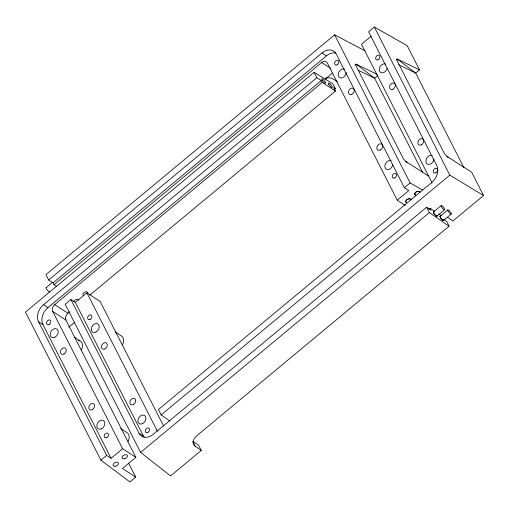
<?xml version="1.0" encoding="UTF-8"?>
<svg xmlns="http://www.w3.org/2000/svg" width="509" height="509" viewBox="0 0 509 509"><rect width="100%" height="100%" fill="white"/><g stroke="black" fill="none" stroke-linecap="round" stroke-linejoin="round"><path stroke-width="0.76" d="M354.888 65.037L356.3 64.229L377.029 74.308M396.314 60.043L397.364 59.108L419.524 69.879L415.688 73.067L398.649 64.789M365.176 50.925L334.642 34.841L45.931 274.637L48.667 280.007L53.095 282.896L54.03 284.735L56.684 286.465M48.667 280.007L322.032 52.955A12.948 9.493 -56.9 0 1 336.22 53.967L404.369 187.713L408.797 190.601L397.243 200.196L327.281 62.887A5.173 3.792 -56.9 0 0 321.612 62.486L54.03 284.735M46.128 287.61L52.033 282.705M53.095 282.896L326.46 55.844A12.948 9.493 -56.9 0 1 335.876 53.031M334.101 89.565L335.323 88.553L332.733 83.711L314.129 72.31L25.45 312.087L100.916 460.193L129.941 481.953L135.706 477.156L128.491 462.993M419.524 69.879L407.181 45.645L374.35 27.047L368.611 31.819L436.76 165.565A12.948 9.493 -56.9 0 1 431.734 182.527L158.394 409.56L161.13 414.93L170.038 421.077M135.706 477.156L122.459 468.515L135.884 457.362L122.637 448.722L111.083 458.316L106.655 455.428L38.506 321.682A12.948 9.493 -56.9 0 1 43.532 304.713L316.865 77.68L321.294 80.568L322.235 82.407L335.482 91.054L89.921 295.016M371.214 36.222L361.485 44.302L431.447 181.611A5.173 3.792 -56.9 0 1 431.855 183.227M111.083 458.316L42.934 324.57A12.948 9.493 -56.9 0 1 47.961 307.601L321.294 80.568M325.092 79.251L332.422 73.162M122.637 448.722L52.675 311.413A5.173 3.792 -56.9 0 1 54.679 304.637L322.235 82.407M144.149 437.269A12.948 9.493 -56.9 0 1 143.474 436.168L75.326 302.422L70.897 299.534L65.158 304.299L140.624 452.406L170.553 475.94L201.24 450.452L198.491 445.051L192.803 441.341L195.189 446.278L201.24 450.452M75.326 302.422L86.88 292.821L100.127 301.468L163.599 426.033M135.884 457.362L65.922 320.059A5.173 3.792 -56.9 0 1 67.932 313.277L69.765 311.756M68.772 327.115L74.848 322.07M377.913 75.459L374.624 78.189L358.291 70.261M404.369 187.713L410.108 182.947L422.419 189.921M100.916 460.193L106.655 455.428M161.13 414.93L449.816 175.153L483.55 195.532L452.864 221.021L447.411 217.267M428.864 209.301L430.086 208.283L431.028 210.122L426.599 207.233L153.228 434.292A12.948 9.493 -56.9 0 1 139.046 433.28L70.897 299.534M140.624 452.406L429.335 212.603L449.059 226.212L196.805 435.729A10.339 6.827 -25.8 0 0 195.189 446.278M433.515 211.967L441.188 205.591M436.945 216.109L444.618 209.733A2.691 0.713 50.3 0 0 442.531 206.253A2.691 0.713 50.3 0 0 441.558 207.004A2.691 0.713 50.3 0 0 444.618 209.733M440.145 216.287L447.818 209.912M443.568 220.429L451.241 214.06A2.691 0.713 50.3 0 0 449.161 210.573A2.691 0.713 50.3 0 0 448.187 211.324A2.691 0.713 50.3 0 0 451.241 214.06M355.937 64.102L355.473 64.357L355.74 65.324L403.599 159.177L405.877 161.531L428.584 176.031M463.864 167.607L415.688 73.067L397.364 59.108L396.638 59.031L396.804 60.196L444.662 154.055L446.94 156.403L471.652 172.182L483.55 195.532M322.032 52.955L326.46 55.844M321.612 62.486L330.888 68.537M337.365 81.72L332.937 78.831A10.345 6.483 -27 0 0 325.264 78.278M335.323 88.553L333.656 87.465L335.482 91.054M430.086 208.283L434.724 211.311M438.701 213.901L441.354 215.631M397.243 200.196L405.189 205.381M115.238 331.932L120.913 335.635A7.692 5.644 -56.9 0 1 122.542 344.669M54.679 304.637L67.932 313.277M43.532 304.713L47.961 307.601M52.675 311.413L65.922 320.059M74.804 337.467L79.849 340.756M38.506 321.682L42.934 324.57M86.88 292.821L156.842 430.13L158.165 430.996M139.046 433.28L143.474 436.168M120.824 428.616L126.506 432.319A7.692 5.644 -56.9 0 1 128.134 441.354M356.3 64.229L374.624 78.189L422.438 172.029M446.94 156.403L448.098 157.459M405.877 161.531L407.035 162.581M374.35 27.047L449.816 175.153M444.561 219.322L445.171 220.518L446.838 221.606L449.059 226.212M426.599 207.233L429.335 212.603M334.642 34.841L410.108 182.947M314.129 72.31L316.865 77.68M78.38 340.406A7.692 5.644 -56.9 0 1 81.478 349.791M443.587 219.602A2.895 0.763 50.3 0 1 442.881 220.365A2.895 0.763 50.3 0 1 440.304 217.464A2.895 0.763 50.3 0 1 440.559 216.191M437.091 215.593A2.895 0.763 50.3 0 1 435.952 215.829A2.895 0.763 50.3 0 1 433.496 212.787A2.895 0.763 50.3 0 1 434.209 212.024M157.446 430.951A5.173 3.792 -56.9 0 1 156.842 430.13M83.654 295.5A2.691 1.686 -27 0 1 84.596 292.191A2.691 1.686 -27 0 1 87.809 293.4M73.856 301.786A2.691 1.686 -27 0 1 76.146 299.432A2.691 1.686 -27 0 1 78.819 300.081M443.581 219.805A2.691 0.713 50.3 0 1 441.443 218.972A2.691 0.713 50.3 0 1 440.539 216.293M436.996 215.612A2.691 0.713 50.3 0 1 434.743 214.563A2.691 0.713 50.3 0 1 433.916 211.973M406.36 202.658A2.895 1.813 -27 0 1 407.213 199.35A2.895 1.813 -27 0 1 411.043 199.782M415.516 195.265A2.895 1.813 -27 0 1 415.993 192.027A2.895 1.813 -27 0 1 419.989 192.16M346.215 72.545A4.88 3.576 -56.9 0 1 341.215 77.985A4.88 3.576 -56.9 0 1 338.568 72.793A4.88 3.576 -56.9 0 1 344.491 69.154M406.506 202.525A2.691 1.686 -27 0 1 407.295 199.452A2.691 1.686 -27 0 1 410.852 199.852M415.649 195.132A2.691 1.686 -27 0 1 416.088 192.116A2.691 1.686 -27 0 1 419.804 192.243M392.649 165.285A4.88 3.576 -56.9 0 1 387.209 169.503A4.88 3.576 -56.9 0 1 385.377 163.968A4.88 3.576 -56.9 0 1 391.141 160.717M49.634 291.377A2.691 0.713 50.3 0 1 47.28 290.117A2.691 0.713 50.3 0 1 46.529 287.617M433.935 158.98A4.88 3.576 -56.9 0 1 428.928 164.42A4.88 3.576 -56.9 0 1 426.287 159.228A4.88 3.576 -56.9 0 1 432.205 155.595M387.063 68.6A4.88 3.576 -56.9 0 1 381.616 72.812A4.88 3.576 -56.9 0 1 379.79 67.277A4.88 3.576 -56.9 0 1 385.555 64.032M92.224 409.694A3.557 2.609 -56.9 0 0 93.917 403.987A3.557 2.609 -56.9 0 0 88.935 406.545A3.557 2.609 -56.9 0 0 92.224 409.694M106.718 437.625A2.609 1.909 -56.9 0 0 107.953 433.445A2.609 1.909 -56.9 0 0 104.307 435.316A2.609 1.909 -56.9 0 0 106.718 437.625M322.273 80.269A2.895 0.763 50.3 0 0 325.563 83.215A2.895 0.763 50.3 0 0 323.317 79.461A2.895 0.763 50.3 0 0 322.273 80.269M124.183 458.832A2.895 1.813 -27 0 0 127.352 455.466A2.895 1.813 -27 0 0 122.771 456.026A2.895 1.813 -27 0 0 124.183 458.832M115.193 466.295A2.895 1.813 -27 0 0 118.362 462.929A2.895 1.813 -27 0 0 113.787 463.489A2.895 1.813 -27 0 0 115.193 466.295M328.897 84.589A2.895 0.763 50.3 0 0 332.186 87.535A2.895 0.763 50.3 0 0 329.94 83.781A2.895 0.763 50.3 0 0 328.897 84.589M54.915 337.181A4.88 3.576 -56.9 0 0 57.237 329.348A4.88 3.576 -56.9 0 0 50.404 332.861A4.88 3.576 -56.9 0 0 54.915 337.181M63.867 354.035A3.557 2.609 -56.9 0 0 65.553 348.321A3.557 2.609 -56.9 0 0 60.577 350.886A3.557 2.609 -56.9 0 0 63.867 354.035M101.571 428.743A4.88 3.576 -56.9 0 0 103.887 420.911A4.88 3.576 -56.9 0 0 97.054 424.423A4.88 3.576 -56.9 0 0 101.571 428.743M49.087 324.519A2.609 1.909 -56.9 0 0 50.327 320.339A2.609 1.909 -56.9 0 0 46.675 322.216A2.609 1.909 -56.9 0 0 49.087 324.519M104.93 348.907A3.557 2.609 -56.9 0 0 106.623 343.2A3.557 2.609 -56.9 0 0 101.641 345.757A3.557 2.609 -56.9 0 0 104.93 348.907M90.15 319.397A2.609 1.909 -56.9 0 0 91.391 315.211A2.609 1.909 -56.9 0 0 87.745 317.088A2.609 1.909 -56.9 0 0 90.15 319.397M142.635 423.615A4.88 3.576 -56.9 0 0 144.957 415.783A4.88 3.576 -56.9 0 0 138.124 419.295A4.88 3.576 -56.9 0 0 142.635 423.615M133.288 404.566A3.557 2.609 -56.9 0 0 134.98 398.859A3.557 2.609 -56.9 0 0 129.999 401.416A3.557 2.609 -56.9 0 0 133.288 404.566M95.978 332.053A4.88 3.576 -56.9 0 0 98.301 324.22A4.88 3.576 -56.9 0 0 91.467 327.732A4.88 3.576 -56.9 0 0 95.978 332.053M147.782 432.497A2.609 1.909 -56.9 0 0 149.022 428.317A2.609 1.909 -56.9 0 0 145.37 430.194A2.609 1.909 -56.9 0 0 147.782 432.497M380.255 150.021A3.557 2.609 -56.9 0 0 381.947 144.308A3.557 2.609 -56.9 0 0 376.965 146.872A3.557 2.609 -56.9 0 0 380.255 150.021M394.749 177.953A2.609 1.909 -56.9 0 0 395.989 173.766A2.609 1.909 -56.9 0 0 392.337 175.643A2.609 1.909 -56.9 0 0 394.749 177.953M351.897 94.356A3.557 2.609 -56.9 0 0 353.583 88.649A3.557 2.609 -56.9 0 0 348.608 91.206A3.557 2.609 -56.9 0 0 351.897 94.356M337.117 64.847A2.609 1.909 -56.9 0 0 338.358 60.666A2.609 1.909 -56.9 0 0 334.712 62.543A2.609 1.909 -56.9 0 0 337.117 64.847M392.961 89.234A3.557 2.609 -56.9 0 0 394.653 83.527A3.557 2.609 -56.9 0 0 389.671 86.085A3.557 2.609 -56.9 0 0 392.961 89.234M378.181 59.725A2.609 1.909 -56.9 0 0 379.421 55.538A2.609 1.909 -56.9 0 0 375.776 57.415A2.609 1.909 -56.9 0 0 378.181 59.725M421.318 144.893A3.557 2.609 -56.9 0 0 423.011 139.186A3.557 2.609 -56.9 0 0 418.035 141.744A3.557 2.609 -56.9 0 0 421.318 144.893M435.812 172.825A2.609 1.909 -56.9 0 0 437.053 168.644A2.609 1.909 -56.9 0 0 433.401 170.521A2.609 1.909 -56.9 0 0 435.812 172.825"/></g></svg>
